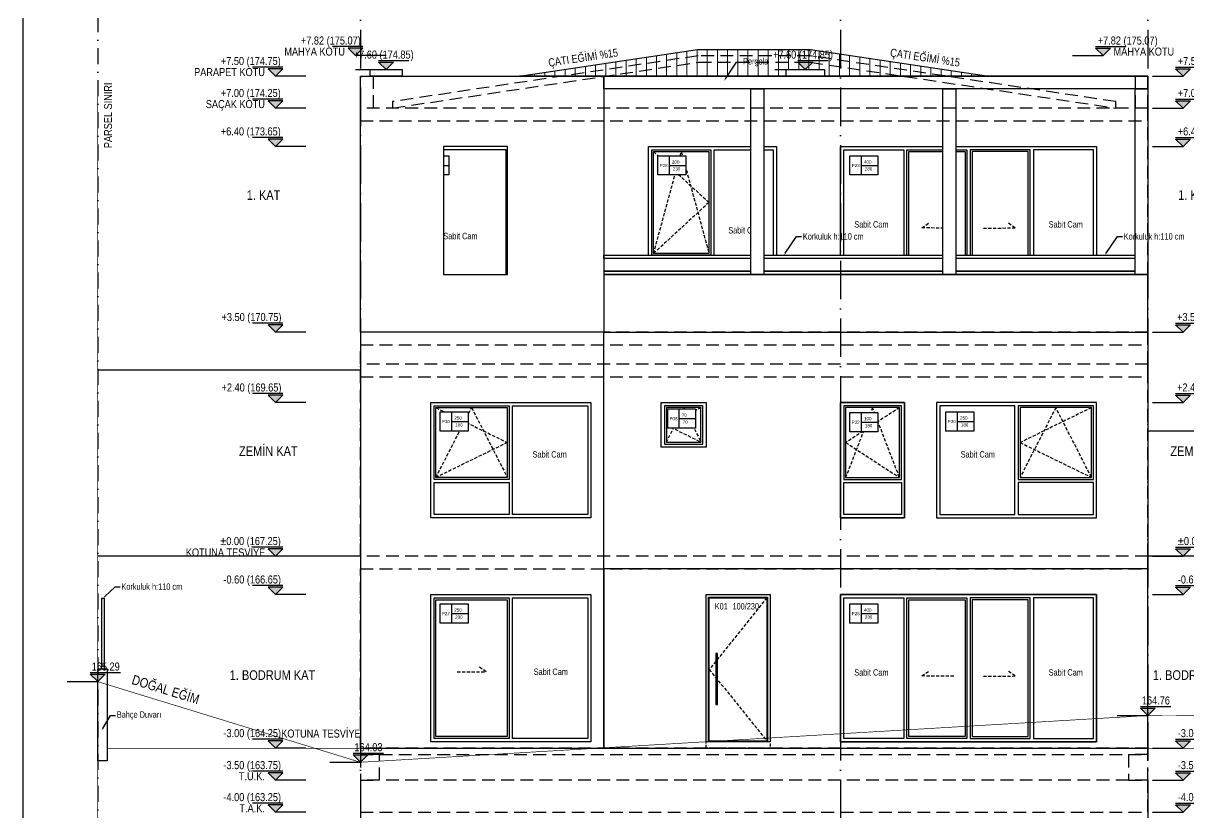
# Model space of a CAD drawing. Header units: millimetres. Extents: x 82776 to 137242, y 11666 to 27998.
# Drawn here: x 112912 to 114732, y 12666 to 13900 of the extents above; entities that cross this region are included whole.
import ezdxf
from ezdxf import colors
from ezdxf.entities.mleader import LeaderData, LeaderLine
from ezdxf.math import Vec2, Vec3
from ezdxf.xclip import XClip

# ---------------------------------------------------------------- set-up
doc = ezdxf.new("R2010")
doc.units = ezdxf.units.MM
doc.header["$XCLIPFRAME"] = 0
for name, pattern in [('( Hidden )', [0.375, 0.25, -0.125]), ('ACAD_ISO03W100', [30, 12, -18]), ('ACAD_ISO10W100', [18, 12, -3, 0, -3]), ('DASHDOT', [1, 0.5, -0.25, 0, -0.25]), ('DASHED', [15, 10, -5])]:
    doc.linetypes.add(name, pattern=pattern)
for name, color, linetype in [('0_IFC_Concrete Trace', 253, '( Hidden )'), ('0_IFC_Door_Text', 11, 'Continuous'), ('0_IFC_Elevation_2', 31, 'Continuous'), ('0_IFC_Elevation_3', 21, 'Continuous'), ('0_IFC_Elevation_4', 11, 'Continuous'), ('0_IFC_Elevation_5', 252, 'Continuous'), ('0_IFC_Grid', 14, 'ACAD_ISO10W100'), ('0_IFC_Hatch', 250, 'Continuous'), ('0_IFC_Legend_Viewport', 7, 'Continuous'), ('0_IFC_Notation_Level_50', 160, 'Continuous'), ('0_IFC_Notation_Section_50', 10, 'Continuous'), ('0_IFC_Parsel Sınırı', 191, 'ACAD_ISO03W100'), ('0_IFC_Text_Explanation_20', 231, 'Continuous'), ('0_IFC_Text_Explanation_50', 231, 'Continuous'), ('1_IFC_Concrete_Section', 50, 'Continuous'), ('2_IFC_Handrail', 181, 'Continuous'), ('3_IFC_Window', 136, 'Continuous'), ('7_IFC_Landscape', 45, 'Continuous')]:
    doc.layers.add(name, color=color, linetype=linetype)
doc.styles.add('IFC_TEXT', font='ARIALN.TTF')
doc.styles.get("Standard").update_dxf_attribs({"font": 'arial.ttf'})

# ---------------------------------------------------------------- blocks, each defined once
blk = doc.blocks.new('*U2470')
at = {"layer": '0_IFC_Legend_Viewport', "transparency": 33554687}
blk.add_lwpolyline([(-2846.3, 2920), (0, 2920), (0, 0), (-2846.3, 0)], close=True, dxfattribs=at)
at = {"style": 'IFC_TEXT'}
for tag, p in [('PAFTA', (-2250.2, 17.9)), ('KOT', (-1159.1, 18)), ('OLCEK', (-110.4, 17.9))]:
    blk.add_attdef(tag, p, '', height=35, dxfattribs=at)
blk = doc.blocks.new('0_IFC_WINDOWTAG_EL')
blk.add_wipeout([(1.19, 15), (23, 15), (23, 0), (1.19, 0)])
at = {"layer": '0_IFC_Text_Explanation_50'}
blk.add_lwpolyline([(1.19, 15), (23, 15), (23, 0), (1.19, 0)], close=True, dxfattribs=at)
for points in [[(10, 15), (10, 0)], [(10, 7.5), (23, 7.5)]]:
    blk.add_lwpolyline(points, dxfattribs=at)
for tag, p in [('EN', (12.12, 8.96)), ('KOD', (1.88, 6.16)), ('YÜKSEKLİK', (12.53, 3.47))]:
    blk.add_attdef(tag, p, '', height=2.5, dxfattribs=at)
blk = doc.blocks.new('PEN_70x70')
blk.add_wipeout([(0, 70), (70, 70), (70, 0), (0, 0)])
at = {"layer": '3_IFC_Window'}
for points in [[(70, 0), (0, 0), (0, 70), (70, 70)], [(65, 65), (5, 65), (5, 5), (65, 5)], [(62, 62), (8, 62), (8, 8), (62, 8)]]:
    blk.add_lwpolyline(points, close=True, dxfattribs=at)
at = {"layer": '3_IFC_Window', "linetype": '( Hidden )', "ltscale": 20}
for points in [[(8, 8), (35, 62), (62, 8)], [(62, 62), (8, 35), (62, 8)]]:
    blk.add_lwpolyline(points, dxfattribs=at)
at = {"transparency": 33554687}
ref = blk.add_blockref('0_IFC_WINDOWTAG_EL', (7.6, 30), dxfattribs=dict(at, xscale=2, yscale=2, zscale=2))
ref.add_attrib('YÜKSEKLİK', '70', (33.5, 36.9), dxfattribs={"layer": '0_IFC_Text_Explanation_50', "height": 5})
ref.add_attrib('EN', '70', (32.2, 47.9), dxfattribs={"layer": '0_IFC_Text_Explanation_50', "height": 5})
ref.add_attrib('KOD', 'P08', (12.9, 42.3), dxfattribs={"layer": '0_IFC_Text_Explanation_50', "height": 5})
blk = doc.blocks.new('*U2414')
blk.add_wipeout([(0, 230), (250, 230), (250, 0), (0, 0)])
at = {"layer": '3_IFC_Window'}
for points in [[(0, 230), (250, 230), (250, 0), (0, 0)], [(119.5, 8), (8, 8), (8, 222), (119.5, 222)], [(127.5, 225), (245, 225), (245, 5), (127.5, 5)]]:
    blk.add_lwpolyline(points, close=True, dxfattribs=at)
blk.add_lwpolyline([(122.5, 5), (5, 5), (5, 225), (122.5, 225), (122.5, 5)], dxfattribs=at)
at = {"layer": '3_IFC_Window', "linetype": '( Hidden )', "ltscale": 20}
blk.add_lwpolyline([(41.2, 109.3), (86.2, 109.3), (74, 118)], dxfattribs=at)
at = {"layer": '0_IFC_Text_Explanation_50', "insert": (187.4, 109.3), "char_height": 10, "attachment_point": 5, "style": 'IFC_TEXT'}
blk.add_mtext_dynamic_manual_height_columns('Sabit Cam', width=56.878, gutter_width=12.5, heights=[9.02], dxfattribs=at)
at = {"transparency": 33554687}
ref = blk.add_blockref('0_IFC_WINDOWTAG_EL', (12.1, 185.5), dxfattribs=dict(at, xscale=2, yscale=2, zscale=2))
ref.add_attrib('YÜKSEKLİK', '230', (38, 192.4), dxfattribs={"layer": '0_IFC_Text_Explanation_20', "height": 5})
ref.add_attrib('EN', '250', (36.7, 203.4), dxfattribs={"layer": '0_IFC_Text_Explanation_20', "height": 5})
ref.add_attrib('KOD', 'P27', (17.4, 197.8), dxfattribs={"layer": '0_IFC_Text_Explanation_20', "height": 5})
blk = doc.blocks.new('0_IFC_DOOR_TAG_50')
at = {"layer": '0_IFC_Door_Text', "style": 'IFC_TEXT'}
for tag, p in [('DOOR_TYPE', (0, 0)), ('DOOR_SIZE', (27.7, 0))]:
    blk.add_attdef(tag, p, '', height=10, dxfattribs=at)
blk = doc.blocks.new('*U2407')
blk.add_wipeout([(0, 240), (-100, 240), (-100, 10), (0, 10)]).dxf.layer = '0_IFC_Elevation_5'
at = {"layer": '0_IFC_Elevation_4'}
for points in [[(0, 10), (-100, 10), (-100, 240), (0, 240)], [(-4, 11), (-96, 11), (-96, 236), (-4, 236)], [(-5, 11), (-95, 11), (-95, 235), (-5, 235)]]:
    blk.add_lwpolyline(points, close=True, dxfattribs=at)
at = {"layer": '0_IFC_Elevation_5', "linetype": 'DASHED', "ltscale": 0.5}
blk.add_lwpolyline([(0, 0), (-100, 0), (-100, 240), (0, 240)], close=True, dxfattribs=at)
blk.add_lwpolyline([(-5, 235), (-95, 123), (-5, 11)], dxfattribs=at)
at = {"layer": '2_IFC_Handrail'}
blk.add_lwpolyline([(-85, 148), (-85, 68), (-82, 68), (-82, 148)], close=True, dxfattribs=at)
at = {"transparency": 33554687, "rotation": 1.46989412832e-05}
blk.add_blockref('0_IFC_DOOR_TAG_50', (-86.5, 216.7), dxfattribs=at).add_auto_attribs({'DOOR_TYPE': 'K01', 'DOOR_SIZE': '100/230'})
blk = doc.blocks.new('*U2422')
at = {"layer": '3_IFC_Window'}
for points in [[(0, -75), (400, -75), (400, -305), (0, -305)], [(5, -80), (98.8, -80), (98.8, -300), (5, -300)], [(103.8, -80), (197.5, -80), (197.5, -300), (103.8, -300)], [(106.8, -83), (194.5, -83), (194.5, -297), (106.8, -297)], [(296.2, -80), (202.5, -80), (202.5, -300), (296.2, -300)], [(293.2, -83), (205.5, -83), (205.5, -297), (293.2, -297)], [(395, -80), (301.2, -80), (301.2, -300), (395, -300)]]:
    blk.add_lwpolyline(points, close=True, dxfattribs=at)
at = {"layer": '3_IFC_Window', "linetype": '( Hidden )', "ltscale": 20}
for points in [[(176.8, -202.6), (127.2, -202.2), (139.3, -193.6)], [(223.2, -202.6), (272.8, -202.2), (260.7, -193.6)]]:
    blk.add_lwpolyline(points, dxfattribs=at)
at = {"layer": '0_IFC_Text_Explanation_50', "char_height": 10, "attachment_point": 5, "style": 'IFC_TEXT'}
for insert in [(48.2, -196.7, -87363.2), (351.8, -196.7, -87363.2)]:
    blk.add_mtext_dynamic_manual_height_columns('Sabit Cam', width=167.351, gutter_width=12.5, heights=[0], dxfattribs=dict(at, insert=insert))
at = {"transparency": 33554687}
ref = blk.add_blockref('0_IFC_WINDOWTAG_EL', (12.1, -119.5), dxfattribs=dict(at, xscale=2, yscale=2, zscale=2))
ref.add_attrib('YÜKSEKLİK', '230', (38, -112.6), dxfattribs={"layer": '0_IFC_Text_Explanation_20', "height": 5})
ref.add_attrib('EN', '400', (36.7, -101.6), dxfattribs={"layer": '0_IFC_Text_Explanation_20', "height": 5})
ref.add_attrib('KOD', 'P25', (17.5, -107.2), dxfattribs={"layer": '0_IFC_Text_Explanation_20', "height": 5})
blk = doc.blocks.new('*U2413')
blk.add_wipeout([(-250, 180), (0, 180), (0, 0), (-250, 0)])
at = {"layer": '3_IFC_Window'}
for points in [[(-250, 180), (0, 180), (0, 0), (-250, 0)], [(-130.5, 63), (-242, 63), (-242, 172), (-130.5, 172)], [(-122.5, 175), (-5, 175), (-5, 5), (-122.5, 5)], [(-245, 55), (-127.5, 55), (-127.5, 5), (-245, 5)]]:
    blk.add_lwpolyline(points, close=True, dxfattribs=at)
blk.add_lwpolyline([(-127.5, 60), (-245, 60), (-245, 175), (-127.5, 175), (-127.5, 60)], dxfattribs=at)
at = {"layer": '3_IFC_Window', "linetype": '( Hidden )', "ltscale": 20}
for points in [[(-242, 172), (-130.5, 117.5), (-242, 63)], [(-242, 63), (-186.3, 172), (-130.5, 63)]]:
    blk.add_lwpolyline(points, dxfattribs=at)
at = {"layer": '0_IFC_Text_Explanation_50', "insert": (-64.4, 99), "char_height": 10, "attachment_point": 5, "style": 'IFC_TEXT'}
blk.add_mtext_dynamic_manual_height_columns('Sabit Cam', width=56.878, gutter_width=12.5, heights=[9.02], dxfattribs=at)
at = {"transparency": 33554687}
ref = blk.add_blockref('0_IFC_WINDOWTAG_EL', (-237.9, 135.5), dxfattribs=dict(at, xscale=2, yscale=2, zscale=2))
ref.add_attrib('YÜKSEKLİK', '180', (-212, 142.4), dxfattribs={"layer": '0_IFC_Text_Explanation_20', "height": 5})
ref.add_attrib('EN', '250', (-213.3, 153.4), dxfattribs={"layer": '0_IFC_Text_Explanation_20', "height": 5})
ref.add_attrib('KOD', 'P30', (-232.6, 147.8), dxfattribs={"layer": '0_IFC_Text_Explanation_20', "height": 5})
blk = doc.blocks.new('*U2415')
blk.add_wipeout([(0, 230), (-100, 230), (-100, 50), (0, 50)])
at = {"layer": '3_IFC_Window'}
for points in [[(0, 230), (-100, 230), (-100, 50), (0, 50)], [(-92, 113), (-8, 113), (-8, 222), (-92, 222)], [(-95, 105), (-5, 105), (-5, 55), (-95, 55)]]:
    blk.add_lwpolyline(points, close=True, dxfattribs=at)
blk.add_lwpolyline([(-95, 110), (-5, 110), (-5, 225), (-95, 225), (-95, 110)], dxfattribs=at)
at = {"layer": '3_IFC_Window', "linetype": '( Hidden )', "ltscale": 20}
for points in [[(-8, 222), (-92, 167.5), (-8, 113)], [(-8, 113), (-50, 222), (-92, 113)]]:
    blk.add_lwpolyline(points, dxfattribs=at)
at = {"transparency": 33554687}
ref = blk.add_blockref('0_IFC_WINDOWTAG_EL', (-87.9, 184.3), dxfattribs=dict(at, xscale=2, yscale=2, zscale=2))
ref.add_attrib('YÜKSEKLİK', '180', (-62, 191.3), dxfattribs={"layer": '0_IFC_Text_Explanation_20', "height": 5})
ref.add_attrib('EN', '100', (-63.3, 202.2), dxfattribs={"layer": '0_IFC_Text_Explanation_20', "height": 5})
ref.add_attrib('KOD', 'P32', (-82.6, 196.6), dxfattribs={"layer": '0_IFC_Text_Explanation_20', "height": 5})
blk = doc.blocks.new('*U2412')
blk.add_wipeout([(0, 180), (-250, 180), (-250, 0), (0, 0)])
at = {"layer": '3_IFC_Window'}
for points in [[(0, 180), (-250, 180), (-250, 0), (0, 0)], [(-127.5, 175), (-245, 175), (-245, 5), (-127.5, 5)], [(-119.5, 63), (-8, 63), (-8, 172), (-119.5, 172)], [(-5, 55), (-122.5, 55), (-122.5, 5), (-5, 5)]]:
    blk.add_lwpolyline(points, close=True, dxfattribs=at)
blk.add_lwpolyline([(-122.5, 60), (-5, 60), (-5, 175), (-122.5, 175), (-122.5, 60)], dxfattribs=at)
at = {"layer": '3_IFC_Window', "linetype": '( Hidden )', "ltscale": 20}
for points in [[(-8, 172), (-119.5, 117.5), (-8, 63)], [(-8, 63), (-63.7, 172), (-119.5, 63)]]:
    blk.add_lwpolyline(points, dxfattribs=at)
at = {"layer": '0_IFC_Text_Explanation_50', "insert": (-185.6, 99), "char_height": 10, "attachment_point": 5, "style": 'IFC_TEXT'}
blk.add_mtext_dynamic_manual_height_columns('Sabit Cam', width=56.878, gutter_width=12.5, heights=[9.02], dxfattribs=at)
at = {"transparency": 33554687}
ref = blk.add_blockref('0_IFC_WINDOWTAG_EL', (-237.9, 135.5), dxfattribs=dict(at, xscale=2, yscale=2, zscale=2))
ref.add_attrib('YÜKSEKLİK', '180', (-212, 142.4), dxfattribs={"layer": '0_IFC_Text_Explanation_20', "height": 5})
ref.add_attrib('EN', '250', (-213.3, 153.4), dxfattribs={"layer": '0_IFC_Text_Explanation_20', "height": 5})
ref.add_attrib('KOD', 'P30', (-232.6, 147.8), dxfattribs={"layer": '0_IFC_Text_Explanation_20', "height": 5})
blk = doc.blocks.new('*U2411')
blk.add_wipeout([(-200, 280), (0, 280), (0, 50), (-200, 50)])
at = {"layer": '3_IFC_Window'}
for points in [[(-200, 280), (0, 280), (0, 50), (-200, 50)], [(-97.5, 275), (-5, 275), (-5, 55), (-97.5, 55)], [(-105.5, 113), (-192, 113), (-192, 272), (-105.5, 272)], [(-102.5, 105), (-195, 105), (-195, 55), (-102.5, 55)]]:
    blk.add_lwpolyline(points, close=True, dxfattribs=at)
blk.add_lwpolyline([(-102.5, 110), (-195, 110), (-195, 275), (-102.5, 275), (-102.5, 110)], dxfattribs=at)
at = {"layer": '3_IFC_Window', "linetype": '( Hidden )', "ltscale": 20}
for points in [[(-192, 272), (-105.5, 192.5), (-192, 113)], [(-192, 113), (-148.7, 272), (-105.5, 113)]]:
    blk.add_lwpolyline(points, dxfattribs=at)
at = {"layer": '0_IFC_Text_Explanation_50', "insert": (-48.6, 149), "char_height": 10, "attachment_point": 5, "style": 'IFC_TEXT'}
blk.add_mtext_dynamic_manual_height_columns('Sabit Cam', width=56.878, gutter_width=12.5, heights=[9.02], dxfattribs=at)
at = {"transparency": 33554687}
ref = blk.add_blockref('0_IFC_WINDOWTAG_EL', (-187.9, 235.5), dxfattribs=dict(at, xscale=2, yscale=2, zscale=2))
ref.add_attrib('YÜKSEKLİK', '230', (-162, 242.4), dxfattribs={"layer": '0_IFC_Text_Explanation_20', "height": 5})
ref.add_attrib('EN', '200', (-163.3, 253.4), dxfattribs={"layer": '0_IFC_Text_Explanation_20', "height": 5})
ref.add_attrib('KOD', 'P28', (-182.6, 247.8), dxfattribs={"layer": '0_IFC_Text_Explanation_20', "height": 5})
blk = doc.blocks.new('*U2423')
at = {"layer": '3_IFC_Window'}
for points in [[(-400, 230), (0, 230), (0, -50), (-400, -50)], [(-395, 225), (-301.2, 225), (-301.2, -45), (-395, -45)], [(-296.2, 225), (-202.5, 225), (-202.5, -45), (-296.2, -45)], [(-293.2, 222), (-205.5, 222), (-205.5, -42), (-293.2, -42)], [(-103.8, 225), (-197.5, 225), (-197.5, -45), (-103.8, -45)], [(-106.8, 222), (-194.5, 222), (-194.5, -42), (-106.8, -42)], [(-5, 225), (-98.8, 225), (-98.8, -45), (-5, -45)]]:
    blk.add_lwpolyline(points, close=True, dxfattribs=at)
at = {"layer": '3_IFC_Window', "linetype": '( Hidden )', "ltscale": 20}
for points in [[(-223.2, 102.4), (-272.8, 102.8), (-260.7, 111.4)], [(-176.8, 102.4), (-127.2, 102.8), (-139.3, 111.4)]]:
    blk.add_lwpolyline(points, dxfattribs=at)
at = {"layer": '0_IFC_Text_Explanation_50', "char_height": 10, "attachment_point": 5, "style": 'IFC_TEXT'}
for insert in [(-351.8, 108.3, -87363.2), (-48.2, 108.3, -87363.2)]:
    blk.add_mtext_dynamic_manual_height_columns('Sabit Cam', width=167.351, gutter_width=12.5, heights=[0], dxfattribs=dict(at, insert=insert))
at = {"transparency": 33554687}
ref = blk.add_blockref('0_IFC_WINDOWTAG_EL', (-387.9, 185.5), dxfattribs=dict(at, xscale=2, yscale=2, zscale=2))
ref.add_attrib('YÜKSEKLİK', '280', (-362, 192.4), dxfattribs={"layer": '0_IFC_Text_Explanation_20', "height": 5})
ref.add_attrib('EN', '400', (-363.3, 203.4), dxfattribs={"layer": '0_IFC_Text_Explanation_20', "height": 5})
ref.add_attrib('KOD', 'P23', (-382.5, 197.8), dxfattribs={"layer": '0_IFC_Text_Explanation_20', "height": 5})
blk = doc.blocks.new('*U1739')
blk.add_wipeout([(300, 280), (0, 280), (0, 0), (300, 0)])
at = {"layer": '3_IFC_Window'}
for points in [[(300, 280), (0, 280), (0, 0), (300, 0)], [(147.5, 275), (5, 275), (5, 5), (147.5, 5)], [(155.5, 8), (292, 8), (292, 272), (155.5, 272)]]:
    blk.add_lwpolyline(points, close=True, dxfattribs=at)
blk.add_lwpolyline([(152.5, 5), (295, 5), (295, 275), (152.5, 275), (152.5, 5)], dxfattribs=at)
at = {"layer": '3_IFC_Window', "linetype": '( Hidden )', "ltscale": 20}
blk.add_lwpolyline([(246.2, 140), (201.2, 140), (213.5, 148.7)], dxfattribs=at)
at = {"layer": '0_IFC_Text_Explanation_50', "insert": (76.3, 140), "char_height": 10, "attachment_point": 5, "style": 'IFC_TEXT'}
blk.add_mtext_dynamic_manual_height_columns('Sabit Cam', width=56.878, gutter_width=12.5, heights=[9.02], dxfattribs=at)
at = {"transparency": 33554687}
ref = blk.add_blockref('0_IFC_WINDOWTAG_EL', (12.1, 235.5), dxfattribs=dict(at, xscale=2, yscale=2, zscale=2))
ref.add_attrib('YÜKSEKLİK', '280', (38, 242.4), dxfattribs={"layer": '0_IFC_Text_Explanation_20', "height": 5})
ref.add_attrib('EN', '300', (36.7, 253.4), dxfattribs={"layer": '0_IFC_Text_Explanation_20', "height": 5})
ref.add_attrib('KOD', 'P03', (17.4, 247.8), dxfattribs={"layer": '0_IFC_Text_Explanation_20', "height": 5})
blk = doc.blocks.new('D BLOK_GR1_DOGRAMALAR')
ref = blk.add_blockref('*U1739', (-1070, 650))
XClip(ref).set_block_clipping_path([(50.0000005455, 80.0000000001), (150.0000005455, 280)])
ref = blk.add_blockref('*U2411', (-500, 650))
XClip(ref).set_block_clipping_path([(-199.9999999999, 80), (0.0000000001, 279.9999999999)])
ref = blk.add_blockref('*U2423', (0, 700))
XClip(ref).set_block_clipping_path([(-400.0000000394, 30), (0.0000000001, 230.0000000001)])
for name, p in [('*U2413', (-790, 350)), ('PEN_70x70', (-680, 460)), ('*U2415', (-300, 300)), ('*U2412', (0, 350)), ('*U2414', (-1040, 0)), ('*U2407', (-510, -10, 0)), ('*U2422', (-400, 305))]:
    blk.add_blockref(name, p)
blk = doc.blocks.new('*U2383')
blk.add_wipeout([(685, 80), (685, 110), (-165, 110), (-165, 80)])
at = {"layer": '2_IFC_Handrail'}
for points in [[(-165, 105), (-165, 110), (685, 110), (685, 105)], [(685, 105), (-165, 105), (-165, 85), (685, 85)], [(-165, 85), (-165, 80), (685, 80), (685, 85)]]:
    blk.add_lwpolyline(points, close=True, dxfattribs=at)
blk = doc.blocks.new('D BLOK_GR1_ALTLIK')
at = {"layer": '0_IFC_Hatch', "lineweight": 0}
h = blk.add_hatch(dxfattribs=at)
h.set_pattern_fill('LINE', color=256, scale=5, angle=90)
h.set_pattern_definition([(90, (-110730.344, -13817.087), (-15.875, 1e-15), [])])
h.paths.add_polyline_path([(248.5, 0), (526.8, 41.7), (703.2, 41.7), (981.5, 0)])
at = {"layer": '0_IFC_Elevation_2'}
for points in [[(130, -310), (230, -310), (230, -110), (130, -110)], [(380, -400), (0, -400), (0, -1050), (380, -1050)]]:
    blk.add_lwpolyline(points, close=True, dxfattribs=at)
at = {"layer": '0_IFC_Elevation_3'}
for points in [[(1230, -770), (380, -770), (380, -400), (1230, -400)], [(110, -510), (360, -510), (360, -690), (110, -690)], [(470, -510), (540, -510), (540, -580), (470, -580)], [(750, -510), (850, -510), (850, -690), (750, -690)], [(900, -690), (1150, -690), (1150, -510), (900, -510)], [(1230, -770), (380, -770), (380, -1050), (1230, -1050)], [(110, -810), (360, -810), (360, -1040), (110, -1040)], [(750, -1040), (1150, -1040), (1150, -810), (750, -810)]]:
    blk.add_lwpolyline(points, close=True, dxfattribs=at)
at = {"layer": '0_IFC_Elevation_3', "elevation": 0}
blk.add_lwpolyline([(540, -810), (640, -810), (640, -1040), (540, -1040)], close=True, dxfattribs=at)
at = {"layer": '0_IFC_Elevation_4'}
for points in [[(248.5, 0), (526.8, 41.7), (703.2, 41.7), (981.5, 0)], [(450, -110), (650, -110), (650, -310), (450, -310)], [(750, -110), (1150, -110), (1150, -310), (750, -310)]]:
    blk.add_lwpolyline(points, close=True, dxfattribs=at)
at = {"layer": '0_IFC_Elevation_5'}
for points in [[(15, 10), (65, 10), (65, 0), (15, 0)], [(1230, 0), (380, 0), (380, -400), (1230, -400)]]:
    blk.add_lwpolyline(points, close=True, dxfattribs=at)
blk.add_blockref('*U2383', (545, -390, -87363.2))
blk.add_wipeout([(665, 10), (725, 10), (725, 0), (665, 0)])
at = {"layer": '0_IFC_Elevation_2'}
blk.add_lwpolyline([(0, 0), (380, 0), (380, -400), (0, -400)], close=True, dxfattribs=at)
at = {"layer": '0_IFC_Elevation_4'}
blk.add_lwpolyline([(665, 10), (725, 10), (725, 0), (665, 0)], close=True, dxfattribs=at)
for points in [[(610, -20), (630, -20), (630, -310), (610, -310)], [(910, -20), (930, -20), (930, -310), (910, -310)], [(1210, -20), (1230, -20), (1230, -310), (1210, -310)]]:
    blk.add_wipeout(points)
at = {"layer": '0_IFC_Elevation_2'}
for points in [[(380, 0), (1230, 0), (1230, -20), (380, -20)], [(610, -20), (630, -20), (630, -310), (610, -310)], [(910, -20), (930, -20), (930, -310), (910, -310)], [(1210, -20), (1230, -20), (1230, -310), (1210, -310)]]:
    blk.add_lwpolyline(points, close=True, dxfattribs=at)
at = {"layer": '0_IFC_Elevation_3'}
blk.add_lwpolyline([(1230, -310), (380, -310), (380, -400), (1230, -400)], close=True, dxfattribs=at)
blk = doc.blocks.new('D BLOK_GR1_DOS IZI')
at = {"layer": '0_IFC_Concrete Trace', "linetype": '( Hidden )', "ltscale": 80}
for points in [[(-1180, 1110.1), (-1180, 1100), (-701.8, 1171.7), (-528.2, 1171.7), (-50, 1100), (-50, 1110.1), (-527.5, 1181.7), (-702.5, 1181.7)], [(-1230, 1080), (0, 1080), (0, 1100), (-1230, 1100)], [(-1230, 730), (0, 730), (0, 750), (-1230, 750)], [(-1230, 680), (0, 680), (0, 700), (-1230, 700)], [(-1230, 380), (0, 380), (0, 400), (-1230, 400)], [(-1230, 90), (0, 90), (0, 100), (-1230, 100)], [(-1230, 50), (-1200, 50), (-1200, 90), (-1230, 90)], [(-30, 50), (0, 50), (0, 90), (-30, 90)], [(-1230, 0), (0, 0), (0, 50), (-1230, 50)]]:
    blk.add_lwpolyline(points, close=True, dxfattribs=at)
for points in [[(-1230, 1100), (-1230, 1150), (-1210, 1150), (-1210, 1100)], [(0, 1100), (0, 1150), (-20, 1150), (-20, 1100)], [(-1230, 750), (-1230, 1080)], [(0, 750), (0, 1080)], [(-1230, 400), (-1230, 730)], [(0, 400), (0, 730)], [(-1230, 100), (-1230, 380)], [(0, 100), (0, 380)]]:
    blk.add_lwpolyline(points, dxfattribs=at)
blk = doc.blocks.new('D BLOK_GR1_AKS')
at = {"layer": '0_IFC_Grid', "ltscale": 5}
for points in [[(-1120.72955, 0), (-1120.72955, -1415)], [(-370.72955, 0), (-370.72955, -1415)], [(109.27045, 0), (109.27045, -1415)]]:
    blk.add_lwpolyline(points, dxfattribs=at)
blk = doc.blocks.new('0_IFC_NOT_RUDELEVEL_50_N')
at = {"layer": '0_IFC_Notation_Level_50'}
h = blk.add_hatch(color=256, dxfattribs=at)
h.dxf.hatch_style = 1
h.paths.add_polyline_path([(-201.6, 201.6), (201.6, 201.6), (0, 0)])
for p, q in [((-834.4, 0), (0, 0)), ((-201.6, 246.4), (627.2, 246.4))]:
    blk.add_line(p, q, dxfattribs=at)
blk.add_lwpolyline([(-201.6, 201.6), (201.6, 201.6), (0, 0), (-201.6, 201.6)], dxfattribs=at)
at = {"layer": '0_IFC_Notation_Level_50', "style": 'IFC_TEXT'}
blk.add_attdef('LEVEL', (-201.6, 302.4), '', height=280, dxfattribs=at)
blk = doc.blocks.new('D_GR1_DE')
at = {"layer": '0_IFC_Elevation_4', "linetype": 'DASHED', "const_width": 1}
blk.add_lwpolyline([(-1640.4, 204), (-1230, 78), (0, 151), (979.3, 152.8)], dxfattribs=at)
ref = blk.add_blockref('0_IFC_NOT_RUDELEVEL_50_N', (-1640.4, 204), dxfattribs=dict(xscale=0.057142857142768, yscale=0.057142857142768, zscale=0.057142857142768))
ref.add_attrib('LEVEL', '165.29', (-1649.7, 221.3), dxfattribs={"layer": '0_IFC_Notation_Level_50', "height": 12.5, "rotation": 360, "style": 'IFC_TEXT'})
ref = blk.add_blockref('0_IFC_NOT_RUDELEVEL_50_N', (0, 151), dxfattribs=dict(xscale=0.057142857142768, yscale=0.057142857142768, zscale=0.057142857142768))
ref.add_attrib('LEVEL', '164.76', (-9.3, 168.3), dxfattribs={"layer": '0_IFC_Notation_Level_50', "height": 12.5, "rotation": 360, "style": 'IFC_TEXT'})
ref = blk.add_blockref('0_IFC_NOT_RUDELEVEL_50_N', (-1230, 78), dxfattribs=dict(xscale=0.057142857142768, yscale=0.057142857142768, zscale=0.057142857142768))
ref.add_attrib('LEVEL', '164.03', (-1239.3, 95.3), dxfattribs={"layer": '0_IFC_Notation_Level_50', "height": 12.5, "rotation": 360, "style": 'IFC_TEXT'})
at = {"layer": '0_IFC_Elevation_4', "linetype": 'DASHED', "ltscale": 3, "insert": (-1584, 214.9), "char_height": 15, "attachment_point": 1, "rotation": 342.8477, "style": 'IFC_TEXT'}
blk.add_mtext_dynamic_manual_height_columns('\\pxt4;DOĞAL EĞİM', width=252.297, gutter_width=125, heights=[0], dxfattribs=at)
blk = doc.blocks.new('*U2452')
ref = blk.add_blockref('0_IFC_NOT_RUDELEVEL_50_N', (-125, 1182), dxfattribs=dict(xscale=0.057142857142768, yscale=0.057142857142768, zscale=0.057142857142768))
ref.add_attrib('LEVEL', '+7.82 (175.07)', (-133.2, 1199.3), dxfattribs={"layer": '0_IFC_Notation_Level_50', "height": 12.5, "style": 'IFC_TEXT'})
ref = blk.add_blockref('0_IFC_NOT_RUDELEVEL_50_N', (0, 1150), dxfattribs=dict(xscale=0.057142857142768, yscale=0.057142857142768, zscale=0.057142857142768))
ref.add_attrib('LEVEL', '+7.50 (174.75)', (-8.2, 1167.3), dxfattribs={"layer": '0_IFC_Notation_Level_50', "height": 12.5, "style": 'IFC_TEXT'})
ref = blk.add_blockref('0_IFC_NOT_RUDELEVEL_50_N', (0, 1100), dxfattribs=dict(xscale=0.057142857142768, yscale=0.057142857142768, zscale=0.057142857142768))
ref.add_attrib('LEVEL', '+7.00 (174.25)', (-8.2, 1117.3), dxfattribs={"layer": '0_IFC_Notation_Level_50', "height": 12.5, "style": 'IFC_TEXT'})
ref = blk.add_blockref('0_IFC_NOT_RUDELEVEL_50_N', (0, 1040), dxfattribs=dict(xscale=0.057142857142768, yscale=0.057142857142768, zscale=0.057142857142768))
ref.add_attrib('LEVEL', '+6.40 (173.65)', (-8.2, 1057.3), dxfattribs={"layer": '0_IFC_Notation_Level_50', "height": 12.5, "style": 'IFC_TEXT'})
ref = blk.add_blockref('0_IFC_NOT_RUDELEVEL_50_N', (0, 750), dxfattribs=dict(xscale=0.057142857142768, yscale=0.057142857142768, zscale=0.057142857142768))
ref.add_attrib('LEVEL', '+3.50 (170.75)', (-9.3, 767.3), dxfattribs={"layer": '0_IFC_Notation_Level_50', "height": 12.5, "style": 'IFC_TEXT'})
ref = blk.add_blockref('0_IFC_NOT_RUDELEVEL_50_N', (0, 640), dxfattribs=dict(xscale=0.057142857142768, yscale=0.057142857142768, zscale=0.057142857142768))
ref.add_attrib('LEVEL', '+2.40 (169.65)', (-9.3, 657.3), dxfattribs={"layer": '0_IFC_Notation_Level_50', "height": 12.5, "style": 'IFC_TEXT'})
ref = blk.add_blockref('0_IFC_NOT_RUDELEVEL_50_N', (0, 400), dxfattribs=dict(xscale=0.057142857142768, yscale=0.057142857142768, zscale=0.057142857142768))
ref.add_attrib('LEVEL', '±0.00 (167.25)', (-8.2, 417.3), dxfattribs={"layer": '0_IFC_Notation_Level_50', "height": 12.5, "style": 'IFC_TEXT'})
ref = blk.add_blockref('0_IFC_NOT_RUDELEVEL_50_N', (0, 340), dxfattribs=dict(xscale=0.057142857142768, yscale=0.057142857142768, zscale=0.057142857142768))
ref.add_attrib('LEVEL', '-0.60 (166.65)', (-8.2, 357.3), dxfattribs={"layer": '0_IFC_Notation_Level_50', "height": 12.5, "style": 'IFC_TEXT'})
ref = blk.add_blockref('0_IFC_NOT_RUDELEVEL_50_N', (0, 100), dxfattribs=dict(xscale=0.057142857142768, yscale=0.057142857142768, zscale=0.057142857142768))
ref.add_attrib('LEVEL', '-3.00 (164.25)', (-8.2, 117.3), dxfattribs={"layer": '0_IFC_Notation_Level_50', "height": 12.5, "style": 'IFC_TEXT'})
ref = blk.add_blockref('0_IFC_NOT_RUDELEVEL_50_N', (0, 50), dxfattribs=dict(xscale=0.057142857142768, yscale=0.057142857142768, zscale=0.057142857142768))
ref.add_attrib('LEVEL', '-3.50 (163.75)', (-8.2, 67.3), dxfattribs={"layer": '0_IFC_Notation_Level_50', "height": 12.5, "style": 'IFC_TEXT'})
ref = blk.add_blockref('0_IFC_NOT_RUDELEVEL_50_N', (0, 0), dxfattribs=dict(xscale=0.057142857142768, yscale=0.057142857142768, zscale=0.057142857142768))
ref.add_attrib('LEVEL', '-4.00 (163.25)', (-8.2, 17.3), dxfattribs={"layer": '0_IFC_Notation_Level_50', "height": 12.5, "style": 'IFC_TEXT'})
at = {"layer": '0_IFC_Notation_Level_50', "char_height": 12.5, "attachment_point": 1, "style": 'IFC_TEXT'}
for s, insert in [('MAHYA KOTU', (-108.5, 1194.5)), ('PARAPET KOTU', (16.5, 1162.5)), ('SAÇAK KOTU', (16.5, 1112.5)), ('T.Ü.K.', (16.5, 62.5)), ('T.A.K.', (16.5, 12.5))]:
    blk.add_mtext_dynamic_manual_height_columns(s, width=128.311, gutter_width=12.5, heights=[0], dxfattribs=dict(at, insert=insert))
at = {"layer": '0_IFC_Text_Explanation_50', "char_height": 15, "attachment_point": 5, "style": 'IFC_TEXT'}
for s, insert in [('\\pxt4;1. KAT', (18.6, 964.1)), ('\\pxi-3,l4,t4;ZEMİN KAT', (18.6, 564.1)), ('\\pxi-0.46999,l1.46999,t1.46999,4;1. BODRUM KAT', (12.2, 214.1))]:
    blk.add_mtext_dynamic_manual_height_columns(s, width=215.825, gutter_width=125, heights=[0], dxfattribs=dict(at, insert=insert))
blk = doc.blocks.new('*U2453')
ref = blk.add_blockref('0_IFC_NOT_RUDELEVEL_50_N', (125, 1182), dxfattribs=dict(xscale=-0.057142857142768, yscale=0.057142857142768, zscale=0.057142857142768))
ref.add_attrib('LEVEL', '+7.82 (175.07)', (39.7, 1199.3), dxfattribs={"layer": '0_IFC_Notation_Level_50', "height": 12.5, "style": 'IFC_TEXT'})
ref = blk.add_blockref('0_IFC_NOT_RUDELEVEL_50_N', (0, 1150), dxfattribs=dict(xscale=-0.057142857142768, yscale=0.057142857142768, zscale=0.057142857142768))
ref.add_attrib('LEVEL', '+7.50 (174.75)', (-85.3, 1167.3), dxfattribs={"layer": '0_IFC_Notation_Level_50', "height": 12.5, "style": 'IFC_TEXT'})
ref = blk.add_blockref('0_IFC_NOT_RUDELEVEL_50_N', (0, 1100), dxfattribs=dict(xscale=-0.057142857142768, yscale=0.057142857142768, zscale=0.057142857142768))
ref.add_attrib('LEVEL', '+7.00 (174.25)', (-85.3, 1117.3), dxfattribs={"layer": '0_IFC_Notation_Level_50', "height": 12.5, "style": 'IFC_TEXT'})
ref = blk.add_blockref('0_IFC_NOT_RUDELEVEL_50_N', (0, 1040), dxfattribs=dict(xscale=-0.057142857142768, yscale=0.057142857142768, zscale=0.057142857142768))
ref.add_attrib('LEVEL', '+6.40 (173.65)', (-85.3, 1057.3), dxfattribs={"layer": '0_IFC_Notation_Level_50', "height": 12.5, "style": 'IFC_TEXT'})
ref = blk.add_blockref('0_IFC_NOT_RUDELEVEL_50_N', (0, 750), dxfattribs=dict(xscale=-0.057142857142768, yscale=0.057142857142768, zscale=0.057142857142768))
ref.add_attrib('LEVEL', '+3.50 (170.75)', (-84.2, 767.3), dxfattribs={"layer": '0_IFC_Notation_Level_50', "height": 12.5, "style": 'IFC_TEXT'})
ref = blk.add_blockref('0_IFC_NOT_RUDELEVEL_50_N', (0, 640), dxfattribs=dict(xscale=-0.057142857142768, yscale=0.057142857142768, zscale=0.057142857142768))
ref.add_attrib('LEVEL', '+2.40 (169.65)', (-84.2, 657.3), dxfattribs={"layer": '0_IFC_Notation_Level_50', "height": 12.5, "style": 'IFC_TEXT'})
ref = blk.add_blockref('0_IFC_NOT_RUDELEVEL_50_N', (0, 400), dxfattribs=dict(xscale=-0.057142857142768, yscale=0.057142857142768, zscale=0.057142857142768))
ref.add_attrib('LEVEL', '±0.00 (167.25)', (-86.4, 417.3), dxfattribs={"layer": '0_IFC_Notation_Level_50', "height": 12.5, "style": 'IFC_TEXT'})
ref = blk.add_blockref('0_IFC_NOT_RUDELEVEL_50_N', (0, 340), dxfattribs=dict(xscale=-0.057142857142768, yscale=0.057142857142768, zscale=0.057142857142768))
ref.add_attrib('LEVEL', '-0.60 (166.65)', (-81.3, 357.3), dxfattribs={"layer": '0_IFC_Notation_Level_50', "height": 12.5, "style": 'IFC_TEXT'})
ref = blk.add_blockref('0_IFC_NOT_RUDELEVEL_50_N', (0, 100), dxfattribs=dict(xscale=-0.057142857142768, yscale=0.057142857142768, zscale=0.057142857142768))
ref.add_attrib('LEVEL', '-3.00 (164.25)', (-81.3, 117.3), dxfattribs={"layer": '0_IFC_Notation_Level_50', "height": 12.5, "style": 'IFC_TEXT'})
ref = blk.add_blockref('0_IFC_NOT_RUDELEVEL_50_N', (0, 50), dxfattribs=dict(xscale=-0.057142857142768, yscale=0.057142857142768, zscale=0.057142857142768))
ref.add_attrib('LEVEL', '-3.50 (163.75)', (-81.3, 67.3), dxfattribs={"layer": '0_IFC_Notation_Level_50', "height": 12.5, "style": 'IFC_TEXT'})
ref = blk.add_blockref('0_IFC_NOT_RUDELEVEL_50_N', (0, 0), dxfattribs=dict(xscale=-0.057142857142768, yscale=0.057142857142768, zscale=0.057142857142768))
ref.add_attrib('LEVEL', '-4.00 (163.25)', (-81.3, 17.3), dxfattribs={"layer": '0_IFC_Notation_Level_50', "height": 12.5, "style": 'IFC_TEXT'})
at = {"layer": '0_IFC_Notation_Level_50', "char_height": 12.5, "attachment_point": 3, "style": 'IFC_TEXT'}
for s, insert in [('MAHYA KOTU', (108.5, 1194.5)), ('PARAPET KOTU', (-16.5, 1162.5)), ('SAÇAK KOTU', (-16.5, 1112.5)), ('T.Ü.K.', (-16.5, 62.5)), ('T.A.K.', (-16.5, 12.5))]:
    blk.add_mtext_dynamic_manual_height_columns(s, width=128.311, gutter_width=12.5, heights=[0], dxfattribs=dict(at, insert=insert))
at = {"layer": '0_IFC_Text_Explanation_50', "char_height": 15, "attachment_point": 5, "style": 'IFC_TEXT'}
for s, insert in [('\\pxt4;1. KAT', (-18.6, 964.1)), ('\\pxi-3,l4,t4;ZEMİN KAT', (-18.6, 564.1)), ('\\pxi-0.46999,l1.46999,t1.46999,4;1. BODRUM KAT', (-12.2, 214.1))]:
    blk.add_mtext_dynamic_manual_height_columns(s, width=215.825, gutter_width=125, heights=[0], dxfattribs=dict(at, insert=insert))
blk = doc.blocks.new('D BLOK_GR1')
at = {"layer": '0_IFC_Elevation_4'}
blk.add_lwpolyline([(-1230, 300), (-1640.4, 300)], dxfattribs=at)
at = {"layer": '0_IFC_Elevation_5'}
blk.add_lwpolyline([(-1640.4, 591), (-1230, 591)], dxfattribs=at)
at = {"layer": '0_IFC_Elevation_5', "transparency": 33554687}
blk.add_lwpolyline([(284.8, 495), (0, 495)], dxfattribs=at)
at = {"layer": '0_IFC_Notation_Section_50', "linetype": 'DASHDOT', "ltscale": 50}
blk.add_lwpolyline([(979.3, -310), (979.3, 1294), (-1640.4, 1294), (-1640.4, -310)], close=True, dxfattribs=at)
at = {"layer": '0_IFC_Parsel Sınırı', "ltscale": 0.3, "const_width": 1}
blk.add_lwpolyline([(-1640.4, -310), (-1640.5, 1040)], dxfattribs=at)
at = {"layer": '1_IFC_Concrete_Section'}
blk.add_lwpolyline([(-1625.4, 124), (-1625.4, -20), (-1640.4, -20), (-1640.4, 124)], close=True, dxfattribs=at)
at = {"layer": '2_IFC_Handrail'}
blk.add_lwpolyline([(-1629.7, 124), (-1629.7, 234), (-1634.7, 234), (-1634.7, 124)], close=True, dxfattribs=at)
at = {"layer": '0_IFC_Notation_Level_50', "style": 'IFC_TEXT'}
blk.add_text('KOTUNA TESVİYE', height=12.5, dxfattribs=at).set_placement((-1502.7, 299.5))
at = {"layer": '0_IFC_Parsel Sınırı', "insert": (-1630.5, 1040), "char_height": 12.5, "attachment_point": 3, "rotation": 90, "style": 'IFC_TEXT'}
blk.add_mtext_dynamic_manual_height_columns('PARSEL SINIRI', width=148.188, gutter_width=12.5, heights=[0], dxfattribs=at)
at = {"layer": '0_IFC_Text_Explanation_50', "char_height": 12.5, "style": 'IFC_TEXT'}
for insert, attachment_point, rotation in [((-826.3, 1077.1), 9, 8.5331), ((-403.7, 1077.1), 7, 351.4669)]:
    blk.add_mtext_dynamic_manual_height_columns('ÇATI EĞİMİ %15', width=167.351, gutter_width=12.5, heights=[0], dxfattribs=dict(at, insert=insert, attachment_point=attachment_point, rotation=rotation))
at = {"layer": '0_IFC_Text_Explanation_50'}
ml = blk.add_multileader_mtext('Standard', dxfattribs=at)
ml.set_content('Korkuluk h:110 cm', color=256, style='IFC_TEXT')
ml.set_leader_properties()
ml.build(insert=Vec2(0, 0))
ctx = ml.context
ctx.base_point, ctx.char_height, ctx.plane_origin = Vec3(-1605.3, 252.3), 10, Vec3(-1632.2, 164)
notes = []
notes.append((ctx, [(0, (1, 1, 0), (-1613.3, 252.3), (1, 0), 8, [(0, [(-1632.2, 234)], 0, [])])]))
ctx.mtext.insert, ctx.mtext.rotation, ctx.mtext.flow_direction = Vec3(-1603.3, 257.4), 6.283185, 5
ml = blk.add_multileader_mtext('Standard', dxfattribs=at)
ml.set_content('Bahçe Duvarı', color=256, style='IFC_TEXT')
ml.set_leader_properties()
ml.build(insert=Vec2(0, 0))
ctx = ml.context
ctx.base_point, ctx.char_height, ctx.plane_origin = Vec3(-1612.5, 51.1), 10, Vec3(-1641.8, -18.3)
notes.append((ctx, [(1, (1, 1, 0), (-1620.5, 51.1), (1, 0), 8, [(0, [(-1634.3, 27.1)], 0, [])])]))
ctx.mtext.insert, ctx.mtext.rotation, ctx.mtext.flow_direction = Vec3(-1610.5, 57.5), 6.283185, 5
for ctx, leaders in notes:
    for number, flags, end, landing, length, lines in leaders:
        leader = LeaderData()
        leader.index, (leader.has_last_leader_line, leader.has_dogleg_vector, leader.attachment_direction) = number, flags
        leader.last_leader_point, leader.dogleg_vector, leader.dogleg_length = Vec3(end), Vec3(landing), length
        for number, points, colour, breaks in lines:
            line = LeaderLine()
            line.index, line.vertices, line.color, line.breaks = number, Vec3.list(points), colors.encode_raw_color(colour), breaks
            leader.lines.append(line)
        ctx.leaders.append(leader)
blk.add_blockref('D BLOK_GR1_DOGRAMALAR', (-80, 10))
blk.add_blockref('D BLOK_GR1_ALTLIK', (-1230, 1050))
at = {"layer": '0_IFC_Elevation_4'}
blk.add_lwpolyline([(284.8, 300), (0, 300)], dxfattribs=at)
at = {"layer": '7_IFC_Landscape', "const_width": 1, "elevation": 76036.7}
blk.add_lwpolyline([(-1625.4, 0), (436.6, 0), (522.1, -127), (978.4, -127)], dxfattribs=at)
for name, p in [('D BLOK_GR1_AKS', (-109.3, 1212.1)), ('*U2453', (-1362.7, -100)), ('*U2452', (55, -100)), ('D BLOK_GR1_DOS IZI', (0, -100))]:
    blk.add_blockref(name, p)
ref = blk.add_blockref('0_IFC_NOT_RUDELEVEL_50_N', (-1190, 1060), dxfattribs=dict(xscale=0.0571428571427681, yscale=0.0571428571427681, zscale=0.0571428571427681))
ref.add_attrib('LEVEL', '+7.60 (174.85)', (-1240.4, 1077.3), dxfattribs={"layer": '0_IFC_Notation_Level_50', "height": 12.5, "style": 'IFC_TEXT'})
ref = blk.add_blockref('0_IFC_NOT_RUDELEVEL_50_N', (-535, 1060), dxfattribs=dict(xscale=0.0571428571427681, yscale=0.0571428571427681, zscale=0.0571428571427681))
ref.add_attrib('LEVEL', '+7.60 (174.85)', (-585.4, 1077.3), dxfattribs={"layer": '0_IFC_Notation_Level_50', "height": 12.5, "style": 'IFC_TEXT'})
at = {"rotation": 359.9999999397143}
blk.add_blockref('D_GR1_DE', (0, -100), dxfattribs=at)
at = {"layer": '0_IFC_Notation_Level_50', "style": 'IFC_TEXT'}
blk.add_text('KOTUNA TESVİYE', height=12.5, dxfattribs=at).set_placement((-1353.7, 16.6))
at = {"layer": '0_IFC_Text_Explanation_50'}
ml = blk.add_multileader_mtext('Standard', dxfattribs=at)
ml.set_content('Pergola', color=256, style='IFC_TEXT')
ml.set_leader_properties()
ml.build(insert=Vec2(0, 0))
ctx = ml.context
ctx.base_point, ctx.char_height, ctx.plane_origin = Vec3(-634.3, 1071.6), 10, Vec3(-669.3, 988.3)
notes = []
notes.append((ctx, [(0, (1, 1, 0), (-642.3, 1071.6), (1, 0), 8, [(0, [(-662.1, 1042.2)], 0, [])])]))
ctx.mtext.insert, ctx.mtext.flow_direction = Vec3(-632.3, 1078.1), 5
ml = blk.add_multileader_mtext('Standard', dxfattribs=at)
ml.set_content('Korkuluk h:110 cm', color=256, style='IFC_TEXT')
ml.set_leader_properties()
ml.build(insert=Vec2(0, 0))
ctx = ml.context
ctx.base_point, ctx.char_height, ctx.plane_origin = Vec3(-540.8, 799.4), 10, Vec3(-575.8, 716.1)
notes.append((ctx, [(0, (1, 1, 0), (-548.8, 799.4), (1, 0), 8, [(0, [(-568.5, 770)], 0, [])])]))
ctx.mtext.insert, ctx.mtext.flow_direction = Vec3(-538.8, 804.5), 5
ml = blk.add_multileader_mtext('Standard', dxfattribs=at)
ml.set_content('Korkuluk h:110 cm', color=256, style='IFC_TEXT')
ml.set_leader_properties()
ml.build(insert=Vec2(0, 0))
ctx = ml.context
ctx.base_point, ctx.char_height, ctx.plane_origin = Vec3(-39.6, 799.4), 10, Vec3(-74.6, 716.1)
notes.append((ctx, [(0, (1, 1, 0), (-47.6, 799.4), (1, 0), 8, [(0, [(-67.4, 770)], 0, [])])]))
ctx.mtext.insert, ctx.mtext.flow_direction = Vec3(-37.6, 804.5), 5
for ctx, leaders in notes:
    for number, flags, end, landing, length, lines in leaders:
        leader = LeaderData()
        leader.index, (leader.has_last_leader_line, leader.has_dogleg_vector, leader.attachment_direction) = number, flags
        leader.last_leader_point, leader.dogleg_vector, leader.dogleg_length = Vec3(end), Vec3(landing), length
        for number, points, colour, breaks in lines:
            line = LeaderLine()
            line.index, line.vertices, line.color, line.breaks = number, Vec3.list(points), colors.encode_raw_color(colour), breaks
            leader.lines.append(line)
        ctx.leaders.append(leader)

msp = doc.modelspace()

# ---------------------------------------------------------------- block references
msp.add_blockref('*U2470', (115758.1, 11705.6))

# ---------------------------------------------------------------- next in the draw order: block references
msp.add_blockref('D BLOK_GR1', (114668.4, 12767.1))

doc.saveas('drawing.dxf')
